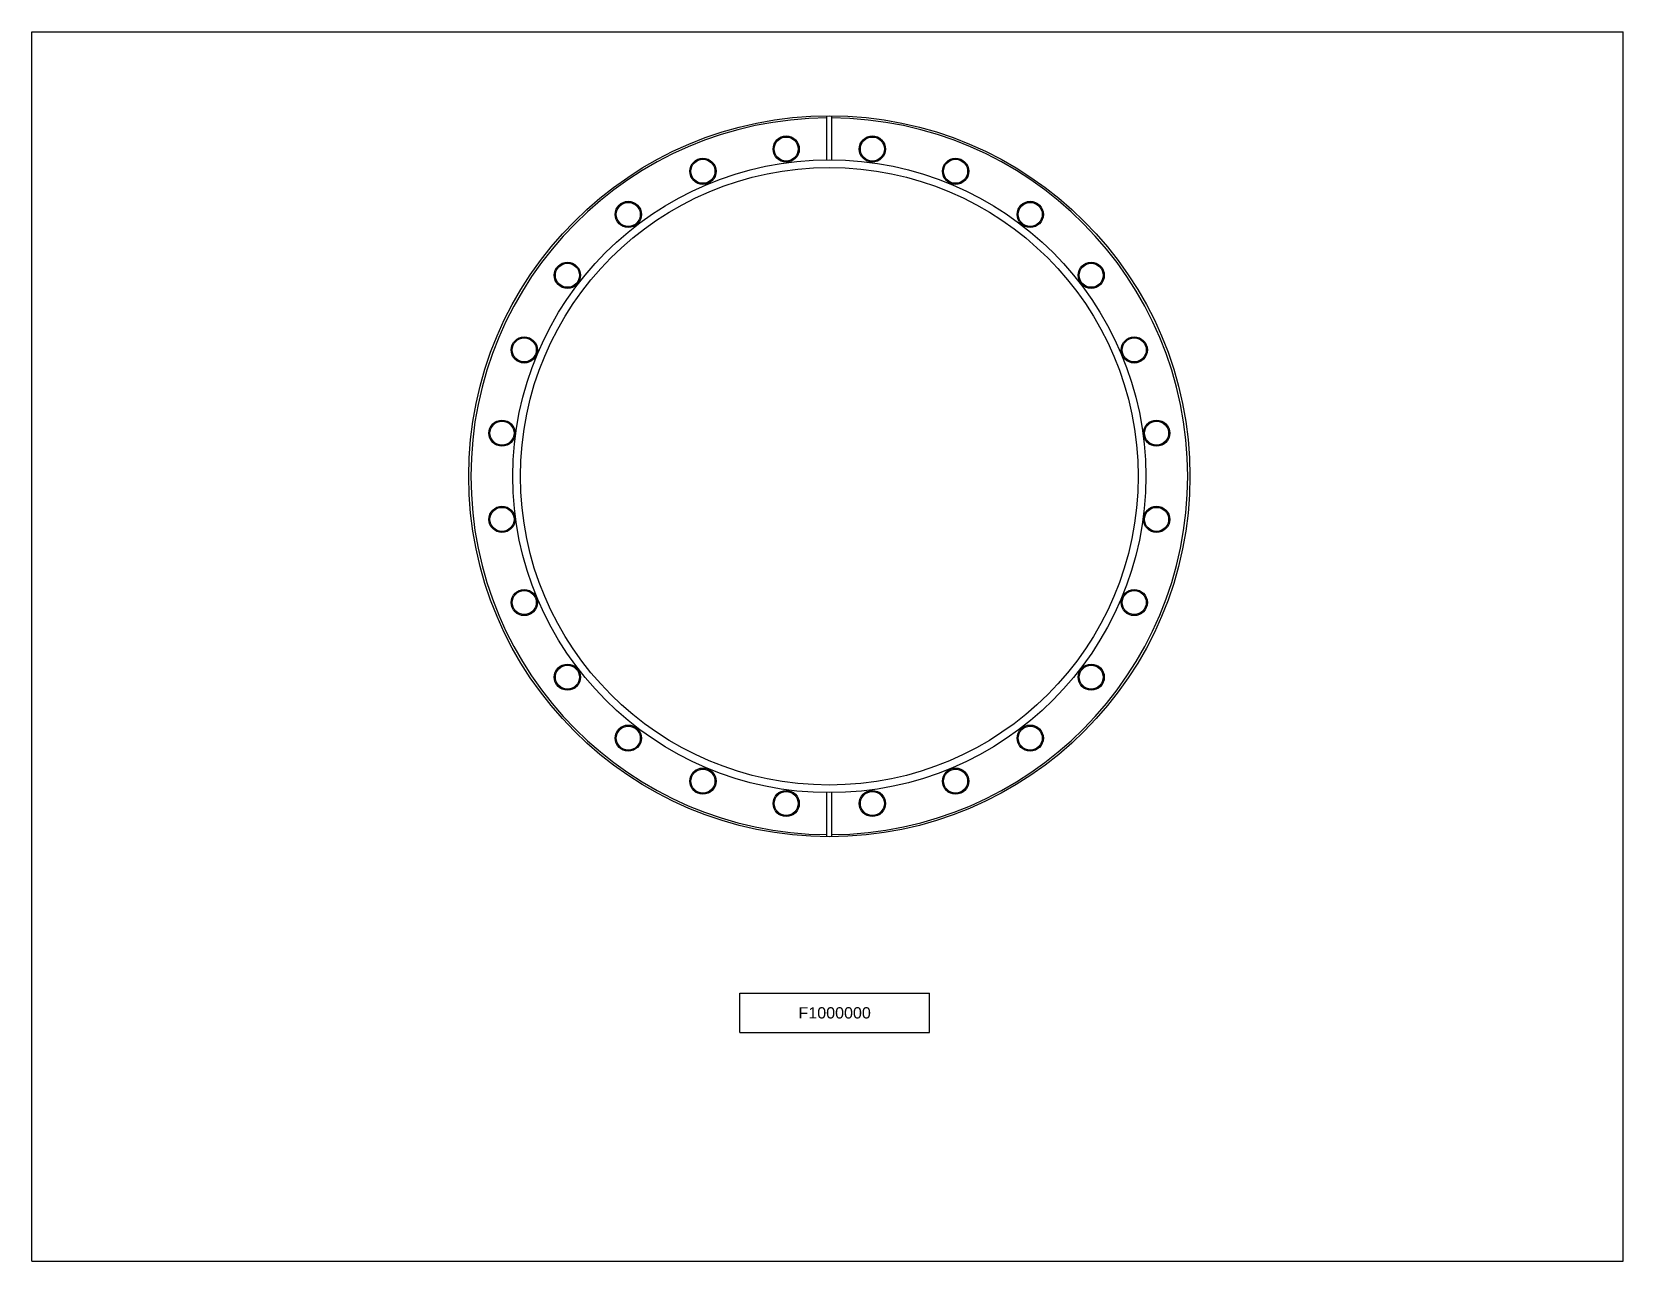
# Model space of a CAD drawing. Extents: x 0 to 22, y 0 to 17.
import ezdxf
from ezdxf.enums import TextEntityAlignment as Align

# ---------------------------------------------------------------- set-up
doc = ezdxf.new("R2010")
doc.units = 0
doc.header["$LTSCALE"] = 1.21
doc.layers.get('0').update_dxf_attribs({"linetype": 'CONTINUOUS'})
doc.styles.add('TEXTSTYLE_0', font='txt', dxfattribs={"width": 0.8})

msp = doc.modelspace()

# ---------------------------------------------------------------- linework, layer by layer
at = {"color": 7, "linetype": 'CONTINUOUS'}
for p, q in [((0, 0), (0, 17)), ((0, 17), (22, 17)), ((22, 0), (22, 17)), ((10.993, 15.229), (10.993, 15.839)), ((11.056, 15.839), (11.056, 15.229)), ((10.993, 5.869), (10.993, 6.479)), ((11.056, 6.479), (11.056, 5.869)), ((0, 0), (22, 0))]:
    msp.add_line(p, q, dxfattribs=at)
at = {"color": 2, "linetype": 'CONTINUOUS'}
for p, q in [((9.786, 3.161), (9.786, 3.708)), ((9.786, 3.708), (12.411, 3.708)), ((12.411, 3.161), (12.411, 3.708)), ((9.786, 3.161), (12.411, 3.161))]:
    msp.add_line(p, q, dxfattribs=at)
at = {"color": 7, "linetype": 'CONTINUOUS'}
for centre, radius in [((11.025, 10.854), 4.985), ((10.429, 15.379), 0.181), ((10.429, 15.379), 0.166), ((11.62, 15.379), 0.181), ((11.62, 15.379), 0.166), ((11.025, 10.854), 4.375), ((9.278, 15.071), 0.181), ((9.278, 15.071), 0.166), ((12.771, 15.071), 0.181), ((12.771, 15.071), 0.166), ((11.025, 10.854), 4.27), ((8.246, 14.475), 0.181), ((8.246, 14.475), 0.166), ((13.803, 14.475), 0.181), ((13.803, 14.475), 0.166), ((7.404, 13.633), 0.181), ((7.404, 13.633), 0.166), ((14.646, 13.633), 0.181), ((14.646, 13.633), 0.166), ((6.808, 12.601), 0.181), ((6.808, 12.601), 0.166), ((15.241, 12.601), 0.181), ((15.241, 12.601), 0.166), ((6.5, 11.45), 0.181), ((6.5, 11.45), 0.166), ((15.55, 11.45), 0.181), ((15.55, 11.45), 0.166), ((6.5, 10.258), 0.181), ((6.5, 10.258), 0.166), ((15.55, 10.258), 0.181), ((15.55, 10.258), 0.166), ((6.808, 9.108), 0.181), ((6.808, 9.108), 0.166), ((15.241, 9.108), 0.181), ((15.241, 9.108), 0.166), ((7.404, 8.076), 0.181), ((7.404, 8.076), 0.166), ((14.646, 8.076), 0.181), ((14.646, 8.076), 0.166), ((8.246, 7.233), 0.181), ((8.246, 7.233), 0.166), ((13.803, 7.233), 0.181), ((13.803, 7.233), 0.166), ((9.278, 6.638), 0.181), ((9.278, 6.638), 0.166), ((12.771, 6.638), 0.181), ((12.771, 6.638), 0.166), ((10.429, 6.329), 0.181), ((10.429, 6.329), 0.166), ((11.62, 6.329), 0.181), ((11.62, 6.329), 0.166)]:
    msp.add_circle(centre, radius, dxfattribs=at)
for start, end in [(90.3614, 269.6386), (270.3614, 89.6386)]:
    msp.add_arc((11.025, 10.854), 4.955, start, end, dxfattribs=at)

# ---------------------------------------------------------------- texts
at = {"color": 2, "linetype": 'CONTINUOUS', "style": 'TEXTSTYLE_0'}
msp.add_text('F1000000', height=0.1562, dxfattribs=at).set_placement((10.599, 3.356), (11.599, 3.356), align=Align.FIT)

doc.saveas('drawing.dxf')
